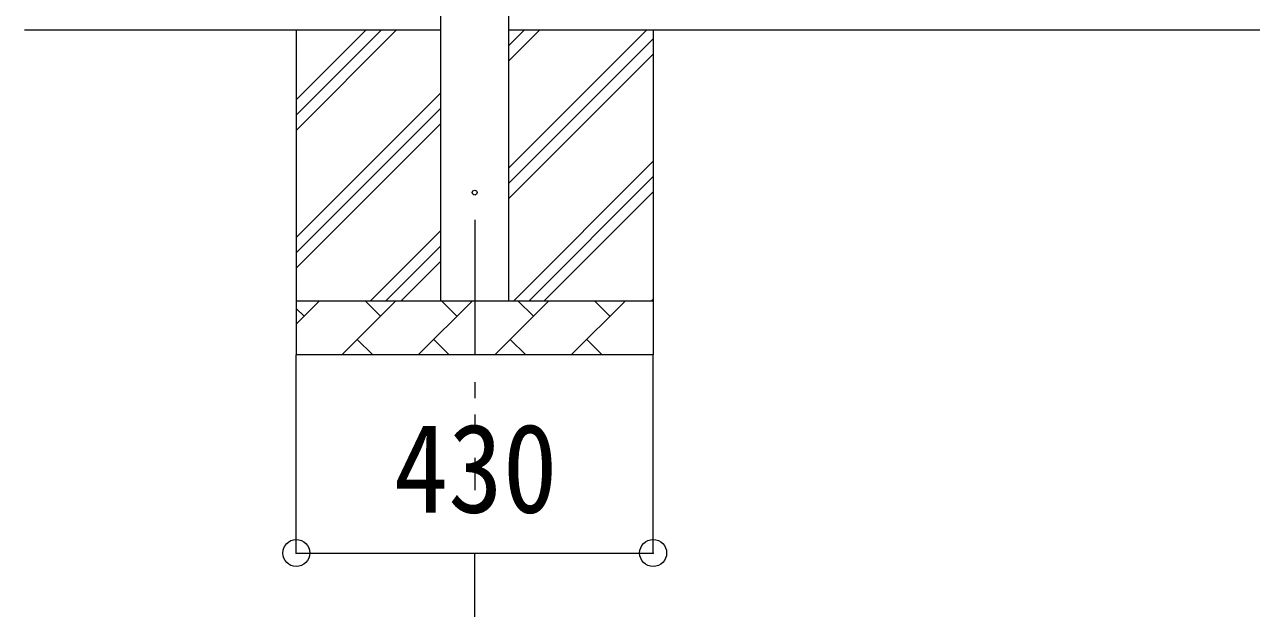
# Model space of a CAD drawing. Units: millimetres at full size, sheet at 1:50; some dimension numbers follow another scale. Extents: x -14053 to 14053, y -9700 to 9700.
# Drawn here: x -7263 to -4994, y -6698 to -5619 of the extents above; entities that cross this region are included whole.
import ezdxf
from ezdxf.enums import TextEntityAlignment as Align

# ---------------------------------------------------------------- set-up
doc = ezdxf.new("R2010")
doc.units = ezdxf.units.MM
doc.header["$LTSCALE"] = 50
doc.header["$PDMODE"] = 32
doc.header["$PDSIZE"] = 50
doc.linetypes.add('DOUBLE_CHAIN1', pattern=[8.8, 5, -1, 0.6, -0.6, 0.6, -1])
for name, color, linetype, lineweight in [('0-0_0', 7, 'Continuous', 9), ('0-1_Defpoints', 4, 'Continuous', 9), ('0-6_PARTS1', 6, 'Continuous', 9)]:
    doc.layers.add(name, color=color, linetype=linetype, lineweight=lineweight)
doc.styles.add('ＭＳ ゴシック', font='')
doc.styles.get('ＭＳ ゴシック').set_extended_font_data('MS Gothic')

msp = doc.modelspace()

# ---------------------------------------------------------------- linework, layer by layer
at = {"layer": '0-0_0'}
for p, q in [((-6493.06, -5629.79), (-7263.06, -5629.79)), ((-6760.56, -5629.79), (-6760.56, -6229.79)), ((-6760.56, -5814.84), (-6575.51, -5629.79)), ((-6760.56, -5786.55), (-6603.79, -5629.79)), ((-6760.56, -5758.27), (-6632.07, -5629.79)), ((-3620.06, -5629.79), (-6368.06, -5629.79)), ((-6368.06, -5884.89), (-6112.96, -5629.79)), ((-6368.06, -5686.9), (-6310.95, -5629.79)), ((-6368.06, -5658.61), (-6339.23, -5629.79)), ((-6368.06, -5913.17), (-6100.56, -5645.67)), ((-6100.56, -5629.79), (-6100.56, -6229.79)), ((-6368.06, -5941.45), (-6100.56, -5673.95)), ((-6760.56, -6012.83), (-6493.06, -5745.33)), ((-6760.56, -6041.11), (-6493.06, -5773.61)), ((-6760.56, -6069.4), (-6493.06, -5801.9)), ((-6358.4, -6129.79), (-6100.56, -5871.94)), ((-6330.12, -6129.79), (-6100.56, -5900.23)), ((-6301.83, -6129.79), (-6100.56, -5928.51)), ((-6622.96, -6129.79), (-6493.06, -5999.89)), ((-6594.67, -6129.79), (-6493.06, -6028.17)), ((-6566.39, -6129.79), (-6493.06, -6056.45)), ((-6760.56, -6129.79), (-6100.56, -6129.79)), ((-6760.56, -6172.68), (-6717.66, -6129.79)), ((-6746.22, -6158.34), (-6760.56, -6144)), ((-6676.24, -6229.79), (-6576.24, -6129.79)), ((-6604.8, -6158.34), (-6633.35, -6129.79)), ((-6534.82, -6229.79), (-6434.82, -6129.79)), ((-6463.37, -6158.34), (-6491.93, -6129.79)), ((-6393.4, -6229.79), (-6293.4, -6129.79)), ((-6321.95, -6158.34), (-6350.51, -6129.79)), ((-6251.98, -6229.79), (-6151.98, -6129.79)), ((-6180.53, -6158.34), (-6209.08, -6129.79)), ((-6103.84, -6129.79), (-6100.56, -6126.5)), ((-6647.69, -6201.23), (-6619.14, -6229.79)), ((-6506.27, -6201.23), (-6477.71, -6229.79)), ((-6364.85, -6201.23), (-6336.29, -6229.79)), ((-6223.42, -6201.23), (-6194.87, -6229.79)), ((-6100.56, -6229.79), (-6760.56, -6229.79))]:
    msp.add_line(p, q, dxfattribs=at)
at = {"layer": '0-1_Defpoints'}
for p, q in [((-6493.06, -6129.79), (-6493.06, -3274.79)), ((-6368.06, -3274.79), (-6368.06, -6129.79))]:
    msp.add_line(p, q, dxfattribs=at)
at = {"layer": '0-1_Defpoints', "color": 7, "linetype": 'DOUBLE_CHAIN1'}
msp.add_line((-6430.56, -5979.79), (-6430.56, -6479.79), dxfattribs=at)
at = {"layer": '0-1_Defpoints'}
msp.add_circle((-6430.56, -5929.79), 4.5, dxfattribs=at)
at = {"layer": '0-6_PARTS1'}
for p, q in [((-6760.56, -6595.68), (-6760.56, -6229.79)), ((-6100.56, -6595.68), (-6100.56, -6229.79)), ((-6760.56, -6595.68), (-6100.56, -6595.68)), ((-6430.56, -7243.27), (-6430.56, -6595.68))]:
    msp.add_line(p, q, dxfattribs=at)
for p in [(-6760.56, -6595.68), (-6100.56, -6595.68)]:
    msp.add_point(p, dxfattribs=at)

# ---------------------------------------------------------------- texts
at = {"layer": '0-6_PARTS1', "color": 7, "style": 'ＭＳ ゴシック', "width": 0.9}
msp.add_text('430', height=165, dxfattribs=at).set_placement((-6580.56, -6570.68), align=Align.BOTTOM_LEFT)

doc.saveas('drawing.dxf')
